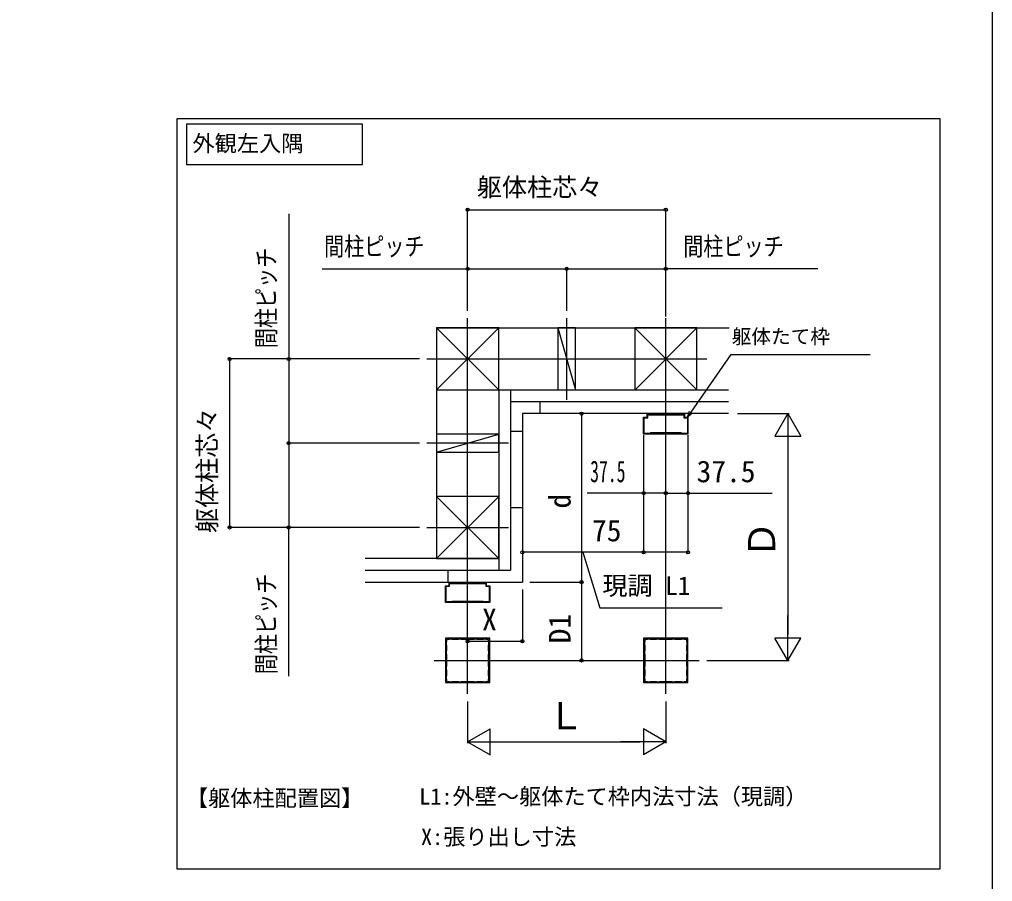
# Model space of a CAD drawing. Units: millimetres, scale not verified. Extents: x -875 to 875, y -1304 to 1297.
# Drawn here: x 217 to 875, y -669 to -85 of the extents above; entities that cross this region are included whole.
import ezdxf
from ezdxf.enums import TextEntityAlignment as Align

# ---------------------------------------------------------------- set-up
doc = ezdxf.new("R2010")
doc.units = ezdxf.units.MM
doc.header["$LTSCALE"] = 8
for name, color, linetype in [('0-2_USER1', 3, 'Continuous'), ('0-4_YKK_12', 2, 'Continuous'), ('0-6_YKK_A1', 4, 'Continuous'), ('0-7_YKK_D', 6, 'Continuous'), ('0-8_YKK_ZWAK', 7, 'Continuous')]:
    doc.layers.add(name, color=color, linetype=linetype)
doc.styles.add('ＭＳ ゴシック', font='')
doc.styles.get('ＭＳ ゴシック').set_extended_font_data('MS Gothic')

msp = doc.modelspace()

# ---------------------------------------------------------------- linework, layer by layer
at = {"layer": '0-2_USER1'}
msp.add_lwpolyline([(329.847, -156.257), (329.847, -183.566), (448.87, -183.566), (448.87, -156.257)], close=True, dxfattribs=at)
at = {"layer": '0-4_YKK_12'}
for p, q in [((520, -541.867), (520, -287.534)), ((587, -342.867), (587, -287.534)), ((654, -541.867), (654, -287.534)), ((492.333, -315.2), (681.667, -315.2)), ((547.667, -372.2), (492.333, -372.2)), ((492.333, -429.2), (547.667, -429.2)), ((497.333, -519.2), (676.667, -519.2))]:
    msp.add_line(p, q, dxfattribs=at)
msp.add_lwpolyline([(323.487, -152.598), (839.455, -152.598), (839.455, -660.396), (323.487, -660.396)], close=True, dxfattribs=at)
at = {"layer": '0-6_YKK_A1'}
for p, q in [((499, -294.2), (696.857, -294.2)), ((499, -294.2), (499, -408.2)), ((499, -336.2), (541, -294.2)), ((499, -294.2), (541, -336.2)), ((633, -294.2), (675, -336.2)), ((633.19, -336.2), (675, -294.2)), ((541, -336.2), (696.505, -336.2)), ((541, -336.2), (541, -458.2)), ((549, -336.2), (549, -458.2)), ((696.505, -344.2), (549, -344.2)), ((569.091, -352.2), (569.091, -344.2)), ((499, -378.2), (541, -366.2)), ((541, -378.2), (541, -366.2)), ((557, -364.292), (549, -364.292)), ((499, -378.2), (541, -378.2)), ((541, -408.2), (499, -450.2)), ((499, -408.2), (541, -450.2)), ((557, -415.981), (549, -415.981)), ((541, -450.2), (450.631, -450.2)), ((450.631, -458.2), (549, -458.2)), ((506.781, -466.2), (506.781, -458.2)), ((450.631, -466.2), (557, -466.2))]:
    msp.add_line(p, q, dxfattribs=at)
for points in [[(499, -336.2), (541, -336.2), (541, -294.2), (499, -294.2)], [(581, -294.2), (593, -336.2), (593, -294.2)], [(675, -336.2), (675, -294.2), (633, -294.2), (633, -336.2)], [(669, -366), (654.183, -366), (654.11, -365.952), (653.89, -365.952), (653.817, -366), (639, -366), (639, -354.6), (641.4, -354.6), (641.4, -352.2), (641.8, -352.2), (641.8, -352.64), (650.4, -352.64), (650.4, -352.2), (650.8, -352.2), (650.8, -352.64), (653.817, -352.64), (653.89, -352.688), (654.11, -352.688), (654.183, -352.64), (657.2, -352.64), (657.2, -352.2), (657.6, -352.2), (657.6, -352.64), (666.2, -352.64), (666.2, -352.2), (666.6, -352.2), (666.6, -354.6), (669, -354.6)], [(641.8, -353.04), (666.2, -353.04), (666.2, -355), (668.6, -355), (668.6, -365.6), (664.8, -365.6), (664.4, -365.2), (643.6, -365.2), (643.2, -365.6), (639.4, -365.6), (639.4, -355), (641.8, -355)], [(541, -450.2), (541, -408.2), (499, -408.2), (499, -450.2)], [(535, -480), (520.183, -480), (520.11, -479.952), (519.89, -479.952), (519.817, -480), (505, -480), (505, -468.6), (507.4, -468.6), (507.4, -466.2), (507.8, -466.2), (507.8, -466.64), (516.4, -466.64), (516.4, -466.2), (516.8, -466.2), (516.8, -466.64), (519.817, -466.64), (519.89, -466.688), (520.11, -466.688), (520.183, -466.64), (523.2, -466.64), (523.2, -466.2), (523.6, -466.2), (523.6, -466.64), (532.2, -466.64), (532.2, -466.2), (532.6, -466.2), (532.6, -468.6), (535, -468.6)], [(507.8, -467.04), (532.2, -467.04), (532.2, -469), (534.6, -469), (534.6, -479.6), (530.8, -479.6), (530.4, -479.2), (509.6, -479.2), (509.2, -479.6), (505.4, -479.6), (505.4, -469), (507.8, -469)], [(535, -504.2), (505, -504.2), (505, -534.2), (535, -534.2)], [(669, -504.2), (639, -504.2), (639, -534.2), (669, -534.2)]]:
    msp.add_lwpolyline(points, close=True, dxfattribs=at)
for points in [[(581, -294.2), (581, -336.2), (593, -336.2)], [(696.505, -352.2), (557, -352.2), (557, -466.2)], [(541, -366.2), (499, -366.2), (499, -378.2)], [(524.2, -505), (515.8, -505), (515.56, -504.76), (513.84, -504.76), (513.6, -505), (509.6, -505), (509.36, -504.76), (507.64, -504.76), (507.4, -505), (505.8, -505), (505.8, -506.6), (505.56, -506.84), (505.56, -508.56), (505.8, -508.8), (505.8, -512.8), (505.56, -513.04), (505.56, -514.76), (505.8, -515), (505.8, -523.4), (505.56, -523.64), (505.56, -525.36), (505.8, -525.6), (505.8, -529.6), (505.56, -529.84), (505.56, -531.56), (505.8, -531.8), (505.8, -533.4), (507.4, -533.4), (507.64, -533.64), (509.36, -533.64), (509.6, -533.4), (513.6, -533.4), (513.84, -533.64), (515.56, -533.64), (515.8, -533.4), (524.2, -533.4), (524.44, -533.64), (526.16, -533.64), (526.4, -533.4), (530.4, -533.4)], [(530.4, -533.4), (530.64, -533.64), (532.36, -533.64), (532.6, -533.4), (534.2, -533.4), (534.2, -531.8), (534.44, -531.56), (534.44, -529.84), (534.2, -529.6), (534.2, -525.6), (534.44, -525.36), (534.44, -523.64), (534.2, -523.4), (534.2, -515), (534.44, -514.76), (534.44, -513.04), (534.2, -512.8), (534.2, -508.8), (534.44, -508.56), (534.44, -506.84), (534.2, -506.6), (534.2, -505), (532.6, -505), (532.36, -504.76), (530.64, -504.76), (530.4, -505), (526.4, -505), (526.16, -504.76), (524.44, -504.76), (524.2, -505)], [(658.2, -505), (649.8, -505), (649.56, -504.76), (647.84, -504.76), (647.6, -505), (643.6, -505), (643.36, -504.76), (641.64, -504.76), (641.4, -505), (639.8, -505), (639.8, -506.6), (639.56, -506.84), (639.56, -508.56), (639.8, -508.8), (639.8, -512.8), (639.56, -513.04), (639.56, -514.76), (639.8, -515), (639.8, -523.4), (639.56, -523.64), (639.56, -525.36), (639.8, -525.6), (639.8, -529.6), (639.56, -529.84), (639.56, -531.56), (639.8, -531.8), (639.8, -533.4), (641.4, -533.4), (641.64, -533.64), (643.36, -533.64), (643.6, -533.4), (647.6, -533.4), (647.84, -533.64), (649.56, -533.64), (649.8, -533.4), (658.2, -533.4), (658.44, -533.64), (660.16, -533.64), (660.4, -533.4), (664.4, -533.4)], [(664.4, -533.4), (664.64, -533.64), (666.36, -533.64), (666.6, -533.4), (668.2, -533.4), (668.2, -531.8), (668.44, -531.56), (668.44, -529.84), (668.2, -529.6), (668.2, -525.6), (668.44, -525.36), (668.44, -523.64), (668.2, -523.4), (668.2, -515), (668.44, -514.76), (668.44, -513.04), (668.2, -512.8), (668.2, -508.8), (668.44, -508.56), (668.44, -506.84), (668.2, -506.6), (668.2, -505), (666.6, -505), (666.36, -504.76), (664.64, -504.76), (664.4, -505), (660.4, -505), (660.16, -504.76), (658.44, -504.76), (658.2, -505)]]:
    msp.add_lwpolyline(points, dxfattribs=at)
at = {"layer": '0-7_YKK_D'}
for p, q in [((399, -216.902), (399, -315.2)), ((520, -282.534), (520, -213.2)), ((520, -214.2), (654, -214.2)), ((654, -282.534), (654, -213.2)), ((421.57, -254.2), (520, -254.2)), ((520, -282.534), (520, -253.2)), ((520, -254.2), (587, -254.2)), ((587, -282.534), (587, -253.2)), ((587, -282.534), (587, -253.2)), ((587, -254.2), (654, -254.2)), ((654, -286.534), (654, -253.2)), ((756.811, -254.2), (654, -254.2)), ((487.333, -315.2), (358, -315.2)), ((359, -315.2), (359, -429.2)), ((487.333, -315.2), (398, -315.2)), ((399, -315.2), (399, -372.2)), ((597, -352.2), (597, -466.2)), ((702.505, -352.2), (737.505, -352.2)), ((736.505, -352.2), (727.755, -367.356)), ((736.505, -352.2), (745.255, -367.356)), ((736.505, -352.2), (736.505, -382.511)), ((639, -366.8), (639, -447)), ((639, -366.8), (639, -447)), ((639, -366.8), (639, -407)), ((669, -366.8), (669, -447)), ((669, -366.8), (669, -407)), ((727.755, -367.356), (745.255, -367.356)), ((487.333, -372.2), (398, -372.2)), ((447.333, -372.2), (398, -372.2)), ((399, -372.2), (399, -429.2)), ((736.505, -369.7), (736.505, -501.7)), ((487.333, -429.2), (358, -429.2)), ((451.333, -429.2), (398, -429.2)), ((399, -529.788), (399, -429.2)), ((639, -446), (557, -446)), ((562, -466.2), (598, -466.2)), ((597, -466.2), (597, -519.2)), ((557, -471.2), (557, -507.2)), ((736.505, -519.2), (736.505, -488.889)), ((520, -506.2), (557, -506.2)), ((736.505, -519.2), (727.755, -504.045)), ((745.255, -504.045), (727.755, -504.045)), ((736.505, -519.2), (745.255, -504.045)), ((681.667, -519.2), (737.505, -519.2)), ((520, -546.867), (520, -575.2)), ((654, -546.867), (654, -575.2)), ((520, -574.2), (535.155, -565.45)), ((535.155, -582.95), (535.155, -565.45)), ((654, -574.2), (638.845, -565.45)), ((638.845, -565.45), (638.845, -582.95)), ((520, -574.2), (535.155, -582.95)), ((520, -574.2), (550.311, -574.2)), ((537.5, -574.2), (636.5, -574.2)), ((654, -574.2), (623.689, -574.2)), ((654, -574.2), (638.845, -582.95))]:
    msp.add_line(p, q, dxfattribs=at)
for points in [[(668.643, -354.6), (671.081, -351.119), (698.336, -312.2), (792.207, -312.2)], [(672.014, -351.772), (668.643, -354.6), (670.148, -350.465)], [(654, -406), (639, -406), (600.745, -406)], [(654, -406), (669, -406), (725.891, -406)], [(598, -446), (609.3, -483.665), (692.186, -483.664)], [(669, -446), (639, -446), (603.018, -446)]]:
    msp.add_lwpolyline(points, dxfattribs=at)
for centre in [(520, -214.2), (654, -214.2), (520, -254.2), (587, -254.2), (587, -254.2), (654, -254.2), (359, -315.2), (399, -315.2), (597, -352.2), (399, -372.2), (399, -372.2), (639, -406), (654, -406), (654, -406), (669, -406), (359, -429.2), (399, -429.2), (557, -446), (639, -446), (639, -446), (669, -446), (597, -466.2), (597, -466.2), (520, -506.2), (557, -506.2), (597, -519.2)]:
    msp.add_circle(centre, 1.075, dxfattribs=at)
at = {"layer": '0-8_YKK_ZWAK'}
msp.add_lwpolyline([(-875, -1304.2), (875, -1304.2), (875, 1245.8)], dxfattribs=at)

# ---------------------------------------------------------------- texts
at = {"layer": '0-2_USER1', "style": 'ＭＳ ゴシック'}
for s, p in [('外観左入隅', (333.892, -178.155)), ('【躯体柱配置図】', (329.443, -621.155)), ('L1:外壁～躯体たて枠内法寸法（現調）', (487.295, -620.013)), ('X:張り出し寸法', (488.489, -647.314))]:
    msp.add_text(s, height=11, dxfattribs=at).set_placement(p, align=Align.BOTTOM_LEFT)
at = {"layer": '0-7_YKK_D', "style": 'ＭＳ ゴシック'}
for s, height, p in [('躯体柱芯々', 12.46, (526.148, -208.979)), ('躯体たて枠', 9.751, (698.578, -307.784)), ('37.5', 14.66, (674.823, -403)), ('75', 14.66, (604.087, -443)), ('現調 L1', 12.46, (611.141, -478.54)), ('X', 14.66, (529.75, -503.2)), ('Ｌ', 18.33, (573.932, -571.2))]:
    msp.add_text(s, height=height, dxfattribs=at).set_placement(p, align=Align.BOTTOM_LEFT)
for s, height, width, p in [('間柱ピッチ', 12.46, 0.8, (422.87, -248.979)), ('間柱ピッチ', 12.46, 0.8, (665.797, -248.979)), ('37.5', 14.66, 0.6, (602.859, -403))]:
    msp.add_text(s, height=height, dxfattribs=dict(at, width=width)).set_placement(p, align=Align.BOTTOM_LEFT)
at = {"layer": '0-7_YKK_D', "style": 'ＭＳ ゴシック', "width": 0.8}
for p in [(393.778, -307.916), (393.778, -528.488)]:
    msp.add_text('間柱ピッチ', height=12.46, rotation=90, dxfattribs=at).set_placement(p, align=Align.BOTTOM_LEFT)
at = {"layer": '0-7_YKK_D', "style": 'ＭＳ ゴシック'}
for s, height, p in [('躯体柱芯々', 12.46, (353.778, -433.052)), ('d', 14.66, (594, -416.416)), ('Ｄ', 18.33, (733.505, -450.047)), ('D1', 14.66, (594, -507.643))]:
    msp.add_text(s, height=height, rotation=90, dxfattribs=at).set_placement(p, align=Align.BOTTOM_LEFT)

doc.saveas('drawing.dxf')
